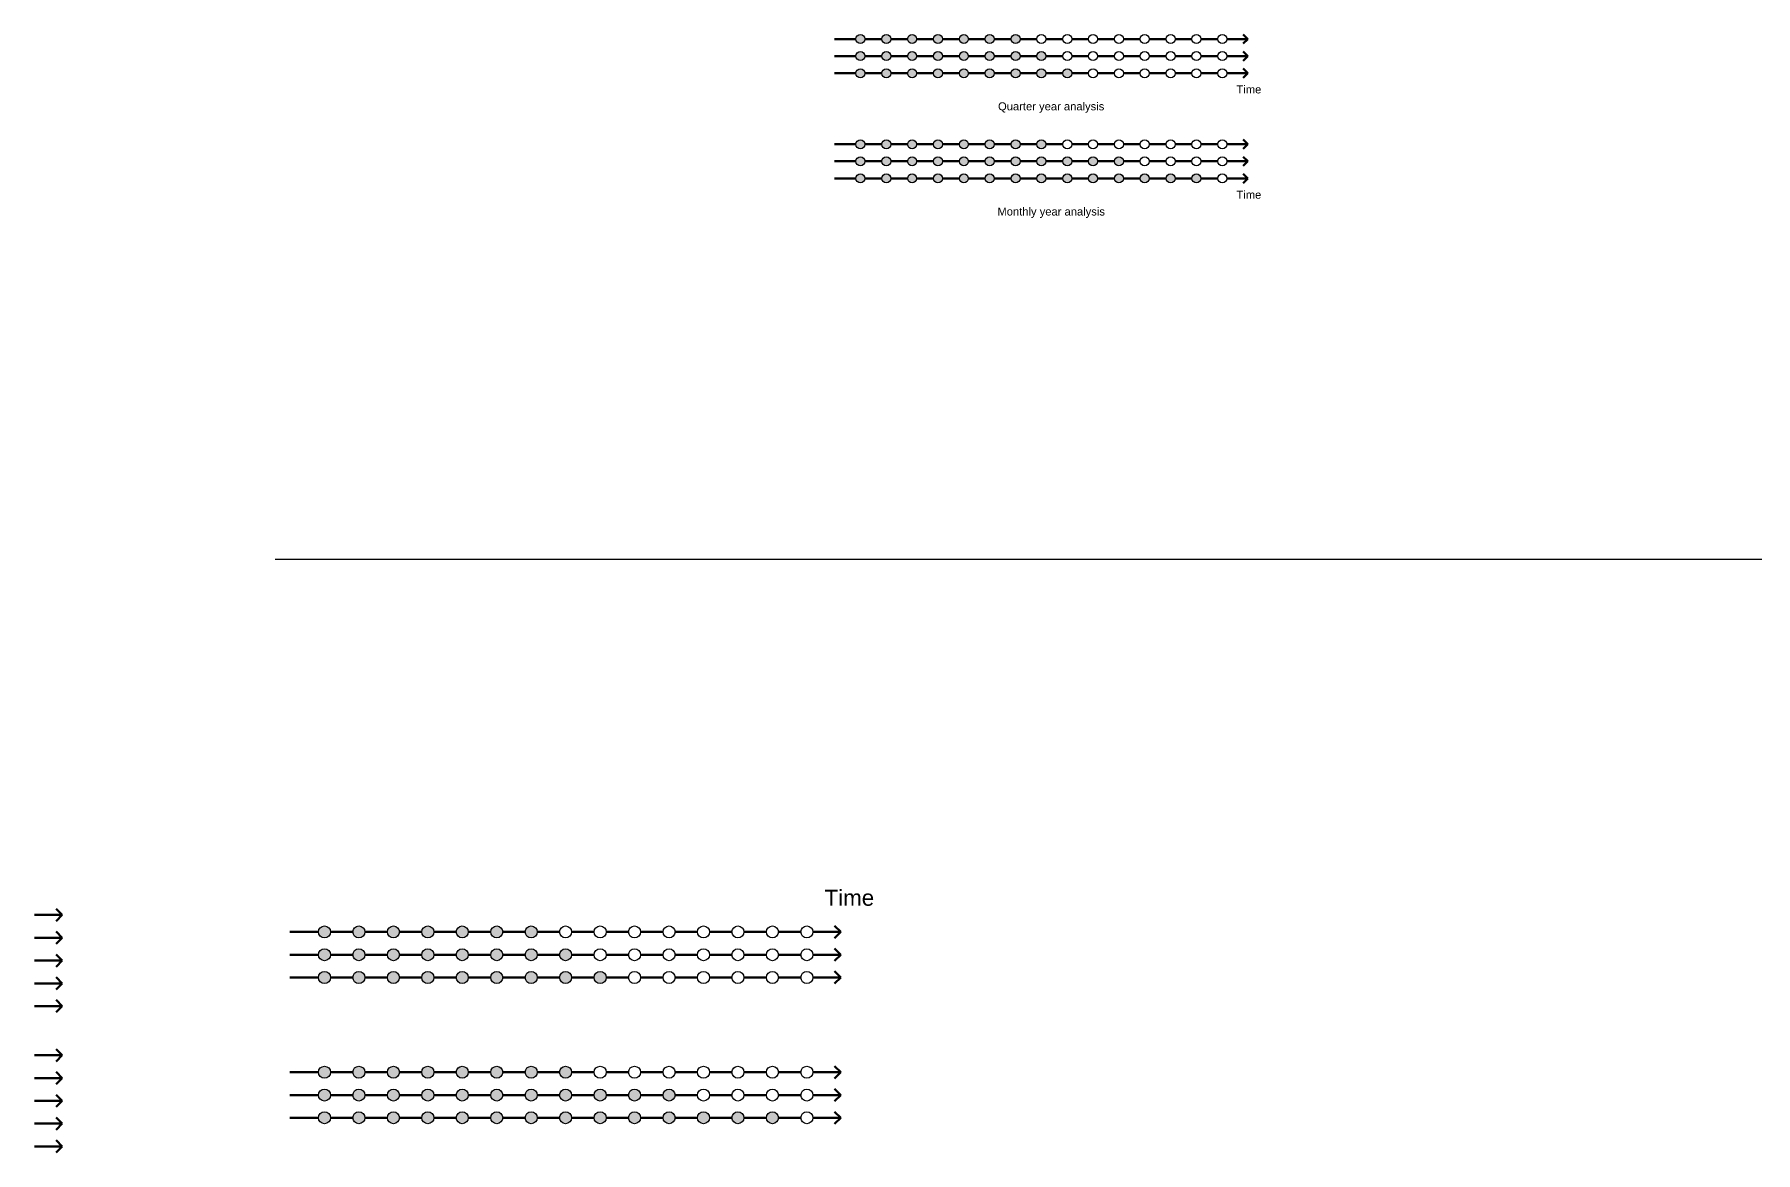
# Model space of a CAD drawing. Header units: inches. Extents: x 5.4 to 48.4, y 9.5 to 36.8.
# Drawn here: x 5.35 to 26.86, y 9.55 to 23.51 of the extents above; entities that cross this region are included whole.
import ezdxf

# ---------------------------------------------------------------- set-up
doc = ezdxf.new("R2010")
doc.units = ezdxf.units.IN
doc.header["$MEASUREMENT"] = 0
doc.styles.get("Standard").update_dxf_attribs({"font": 'arial.ttf'})

msp = doc.modelspace()

# ---------------------------------------------------------------- hatches: boundary and pattern name
h = msp.add_hatch(color=160)
h.dxf.hatch_style = 1
h.paths.add_polyline_path([(16.91, 23.456, 1), (17.022, 23.456, 1)])
h.paths.add_polyline_path([(16.587, 23.456, 1), (16.699, 23.456, 1)])
h.paths.add_polyline_path([(16.377, 23.456, 1), (16.264, 23.456, 1)])
h.paths.add_polyline_path([(15.941, 23.456, 1), (16.054, 23.456, 1)])
h.paths.add_polyline_path([(15.618, 23.456, 1), (15.731, 23.456, 1)])
h.paths.add_polyline_path([(15.731, 23.242, 1), (15.618, 23.242, 1)])
h.paths.add_polyline_path([(15.941, 23.242, 1), (16.054, 23.242, 1)])
h.paths.add_polyline_path([(16.264, 23.242, 1), (16.377, 23.242, 1)])
h.paths.add_polyline_path([(16.699, 23.242, 1), (16.587, 23.242, 1)])
h.paths.add_polyline_path([(17.022, 23.242, 1), (16.91, 23.242, 1)])
h.paths.add_polyline_path([(17.345, 23.242, 1), (17.233, 23.242, 1)])
h.paths.add_polyline_path([(17.668, 23.028, 1), (17.556, 23.028, 1)])
h.paths.add_polyline_path([(17.233, 23.028, 1), (17.345, 23.028, 1)])
h.paths.add_polyline_path([(17.022, 23.028, 1), (16.91, 23.028, 1)])
h.paths.add_polyline_path([(16.587, 23.028, 1), (16.699, 23.028, 1)])
h.paths.add_polyline_path([(16.377, 23.028, 1), (16.264, 23.028, 1)])
h.paths.add_polyline_path([(15.941, 23.028, 1), (16.054, 23.028, 1)])
h.paths.add_polyline_path([(15.731, 23.028, 1), (15.618, 23.028, 1)])
h = msp.add_hatch(color=160)
h.dxf.hatch_style = 1
h.paths.add_polyline_path([(17.345, 23.456, 1), (17.233, 23.456, 1)])
h.paths.add_polyline_path([(17.556, 23.242, 1), (17.668, 23.242, 1)])
h.paths.add_polyline_path([(17.878, 23.028, 1), (17.991, 23.028, 1)])
h.paths.add_polyline_path([(15.731, 22.141, 1), (15.618, 22.141, 1)])
h.paths.add_polyline_path([(15.941, 22.141, 1), (16.054, 22.141, 1)])
h.paths.add_polyline_path([(16.377, 22.141, 1), (16.264, 22.141, 1)])
h.paths.add_polyline_path([(16.699, 22.141, 1), (16.587, 22.141, 1)])
h.paths.add_polyline_path([(17.022, 22.141, 1), (16.91, 22.141, 1)])
h.paths.add_polyline_path([(17.022, 21.928, 1), (16.91, 21.928, 1)])
h.paths.add_polyline_path([(17.345, 21.928, 1), (17.233, 21.928, 1)])
h.paths.add_polyline_path([(16.587, 21.928, 1), (16.699, 21.928, 1)])
h.paths.add_polyline_path([(16.377, 21.928, 1), (16.264, 21.928, 1)])
h.paths.add_polyline_path([(15.941, 21.928, 1), (16.054, 21.928, 1)])
h.paths.add_polyline_path([(15.618, 21.928, 1), (15.731, 21.928, 1)])
h.paths.add_polyline_path([(15.618, 21.714, 1), (15.731, 21.714, 1)])
h.paths.add_polyline_path([(16.054, 21.714, 1), (15.941, 21.714, 1)])
h.paths.add_polyline_path([(16.264, 21.714, 1), (16.377, 21.714, 1)])
h.paths.add_polyline_path([(16.699, 21.714, 1), (16.587, 21.714, 1)])
h.paths.add_polyline_path([(16.91, 21.714, 1), (17.022, 21.714, 1)])
h.paths.add_polyline_path([(17.345, 21.714, 1), (17.233, 21.714, 1)])
h.paths.add_polyline_path([(17.668, 21.714, 1), (17.556, 21.714, 1)])
h = msp.add_hatch(color=30)
h.dxf.hatch_style = 1
h.paths.add_polyline_path([(17.668, 23.456, 1), (17.556, 23.456, 1)])
h.paths.add_polyline_path([(17.991, 23.242, 1), (17.878, 23.242, 1)])
h.paths.add_polyline_path([(18.201, 23.028, 1), (18.314, 23.028, 1)])
h = msp.add_hatch(color=30)
h.dxf.hatch_style = 1
h.paths.add_polyline_path([(17.345, 22.141, 1), (17.233, 22.141, 1)])
h.paths.add_polyline_path([(17.668, 22.141, 1), (17.556, 22.141, 1)])
h.paths.add_polyline_path([(17.991, 22.141, 1), (17.878, 22.141, 1)])
h.paths.add_polyline_path([(18.314, 21.928, 1), (18.201, 21.928, 1)])
h.paths.add_polyline_path([(18.637, 21.928, 1), (18.524, 21.928, 1)])
h.paths.add_polyline_path([(18.847, 21.928, 1), (18.96, 21.928, 1)])
h.paths.add_polyline_path([(19.17, 21.714, 1), (19.282, 21.714, 1)])
h.paths.add_polyline_path([(19.605, 21.714, 1), (19.493, 21.714, 1)])
h.paths.add_polyline_path([(19.816, 21.714, 1), (19.928, 21.714, 1)])
h = msp.add_hatch(color=160)
h.dxf.hatch_style = 1
h.paths.add_polyline_path([(17.668, 21.928, 1), (17.556, 21.928, 1)])
h.paths.add_polyline_path([(17.991, 21.928, 1), (17.878, 21.928, 1)])
h.paths.add_polyline_path([(17.991, 21.714, 1), (17.878, 21.714, 1)])
h.paths.add_polyline_path([(18.201, 21.714, 1), (18.314, 21.714, 1)])
h.paths.add_polyline_path([(18.637, 21.714, 1), (18.524, 21.714, 1)])
h.paths.add_polyline_path([(18.96, 21.714, 1), (18.847, 21.714, 1)])
h = msp.add_hatch(color=160)
h.dxf.hatch_style = 1
h.paths.add_polyline_path([(10.625, 12.302, 1), (10.775, 12.302, 1)])
h.paths.add_polyline_path([(10.194, 12.302, 1), (10.344, 12.302, 1)])
h.paths.add_polyline_path([(9.764, 12.302, 1), (9.914, 12.302, 1)])
h.paths.add_polyline_path([(9.333, 12.302, 1), (9.483, 12.302, 1)])
h.paths.add_polyline_path([(8.903, 12.302, 1), (9.053, 12.302, 1)])
h.paths.add_polyline_path([(9.053, 12.018, 1), (8.903, 12.018, 1)])
h.paths.add_polyline_path([(9.333, 12.018, 1), (9.483, 12.018, 1)])
h.paths.add_polyline_path([(9.764, 12.018, 1), (9.914, 12.018, 1)])
h.paths.add_polyline_path([(10.344, 12.018, 1), (10.194, 12.018, 1)])
h.paths.add_polyline_path([(10.625, 12.018, 1), (10.775, 12.018, 1)])
h.paths.add_polyline_path([(11.205, 12.018, 1), (11.055, 12.018, 1)])
h.paths.add_polyline_path([(11.636, 11.733, 1), (11.486, 11.733, 1)])
h.paths.add_polyline_path([(11.055, 11.733, 1), (11.205, 11.733, 1)])
h.paths.add_polyline_path([(10.625, 11.733, 1), (10.775, 11.733, 1)])
h.paths.add_polyline_path([(10.194, 11.733, 1), (10.344, 11.733, 1)])
h.paths.add_polyline_path([(9.914, 11.733, 1), (9.764, 11.733, 1)])
h.paths.add_polyline_path([(9.333, 11.733, 1), (9.483, 11.733, 1)])
h.paths.add_polyline_path([(9.053, 11.733, 1), (8.903, 11.733, 1)])
h = msp.add_hatch(color=160)
h.dxf.hatch_style = 1
h.paths.add_polyline_path([(11.205, 12.302, 1), (11.055, 12.302, 1)])
h.paths.add_polyline_path([(11.486, 12.018, 1), (11.636, 12.018, 1)])
h.paths.add_polyline_path([(11.916, 11.733, 1), (12.066, 11.733, 1)])
h.paths.add_polyline_path([(8.903, 10.55, 1), (9.053, 10.55, 1)])
h.paths.add_polyline_path([(9.333, 10.55, 1), (9.483, 10.55, 1)])
h.paths.add_polyline_path([(9.914, 10.55, 1), (9.764, 10.55, 1)])
h.paths.add_polyline_path([(10.344, 10.55, 1), (10.194, 10.55, 1)])
h.paths.add_polyline_path([(10.775, 10.55, 1), (10.625, 10.55, 1)])
h.paths.add_polyline_path([(10.775, 10.265, 1), (10.625, 10.265, 1)])
h.paths.add_polyline_path([(11.205, 10.265, 1), (11.055, 10.265, 1)])
h.paths.add_polyline_path([(10.194, 10.265, 1), (10.344, 10.265, 1)])
h.paths.add_polyline_path([(9.914, 10.265, 1), (9.764, 10.265, 1)])
h.paths.add_polyline_path([(9.333, 10.265, 1), (9.483, 10.265, 1)])
h.paths.add_polyline_path([(8.903, 10.265, 1), (9.053, 10.265, 1)])
h.paths.add_polyline_path([(8.903, 9.981, 1), (9.053, 9.981, 1)])
h.paths.add_polyline_path([(9.483, 9.981, 1), (9.333, 9.981, 1)])
h.paths.add_polyline_path([(9.764, 9.981, 1), (9.914, 9.981, 1)])
h.paths.add_polyline_path([(10.344, 9.981, 1), (10.194, 9.981, 1)])
h.paths.add_polyline_path([(10.625, 9.981, 1), (10.775, 9.981, 1)])
h.paths.add_polyline_path([(11.055, 9.981, 1), (11.205, 9.981, 1)])
h.paths.add_polyline_path([(11.486, 9.981, 1), (11.636, 9.981, 1)])
h = msp.add_hatch(color=30)
h.dxf.hatch_style = 1
h.paths.add_polyline_path([(11.636, 12.302, 1), (11.486, 12.302, 1)])
h.paths.add_polyline_path([(11.916, 12.018, 1), (12.066, 12.018, 1)])
h.paths.add_polyline_path([(12.347, 11.733, 1), (12.497, 11.733, 1)])
h = msp.add_hatch(color=30)
h.dxf.hatch_style = 1
h.paths.add_polyline_path([(11.205, 10.55, 1), (11.055, 10.55, 1)])
h.paths.add_polyline_path([(11.636, 10.55, 1), (11.486, 10.55, 1)])
h.paths.add_polyline_path([(12.066, 10.55, 1), (11.916, 10.55, 1)])
h.paths.add_polyline_path([(12.497, 10.265, 1), (12.347, 10.265, 1)])
h.paths.add_polyline_path([(12.927, 10.265, 1), (12.777, 10.265, 1)])
h.paths.add_polyline_path([(13.208, 10.265, 1), (13.358, 10.265, 1)])
h.paths.add_polyline_path([(13.638, 9.981, 1), (13.788, 9.981, 1)])
h.paths.add_polyline_path([(14.219, 9.981, 1), (14.069, 9.981, 1)])
h.paths.add_polyline_path([(14.499, 9.981, 1), (14.649, 9.981, 1)])
h = msp.add_hatch(color=160)
h.dxf.hatch_style = 1
h.paths.add_polyline_path([(11.486, 10.265, 1), (11.636, 10.265, 1)])
h.paths.add_polyline_path([(11.916, 10.265, 1), (12.066, 10.265, 1)])
h.paths.add_polyline_path([(12.066, 9.981, 1), (11.916, 9.981, 1)])
h.paths.add_polyline_path([(12.347, 9.981, 1), (12.497, 9.981, 1)])
h.paths.add_polyline_path([(12.927, 9.981, 1), (12.777, 9.981, 1)])
h.paths.add_polyline_path([(13.358, 9.981, 1), (13.208, 9.981, 1)])

# ---------------------------------------------------------------- linework, layer by layer
at = {"lineweight": 100}
for p, q in [((15.352, 23.456), (15.618, 23.456)), ((15.731, 23.456), (15.941, 23.456)), ((16.054, 23.456), (16.264, 23.456)), ((16.377, 23.456), (16.587, 23.456)), ((16.699, 23.456), (16.91, 23.456)), ((17.022, 23.456), (17.233, 23.456)), ((17.345, 23.456), (17.556, 23.456)), ((17.668, 23.456), (17.878, 23.456)), ((17.991, 23.456), (18.201, 23.456)), ((18.314, 23.456), (18.524, 23.456)), ((18.637, 23.456), (18.847, 23.456)), ((18.96, 23.456), (19.17, 23.456)), ((19.282, 23.456), (19.493, 23.456)), ((19.605, 23.456), (19.816, 23.456)), ((19.928, 23.456), (20.139, 23.456)), ((20.251, 23.456), (20.512, 23.456)), ((20.512, 23.456), (20.455, 23.513)), ((20.512, 23.456), (20.455, 23.398)), ((15.352, 23.242), (15.618, 23.242)), ((15.352, 23.242), (15.618, 23.242)), ((15.352, 23.242), (15.618, 23.242)), ((15.731, 23.242), (15.941, 23.242)), ((15.731, 23.242), (15.941, 23.242)), ((16.054, 23.242), (16.264, 23.242)), ((16.054, 23.242), (16.264, 23.242)), ((16.377, 23.242), (16.587, 23.242)), ((16.377, 23.242), (16.587, 23.242)), ((16.699, 23.242), (16.91, 23.242)), ((16.699, 23.242), (16.91, 23.242)), ((17.022, 23.242), (17.233, 23.242)), ((17.022, 23.242), (17.233, 23.242)), ((17.345, 23.242), (17.556, 23.242)), ((17.345, 23.242), (17.556, 23.242)), ((17.668, 23.242), (17.878, 23.242)), ((17.668, 23.242), (17.878, 23.242)), ((17.991, 23.242), (18.201, 23.242)), ((17.991, 23.242), (18.201, 23.242)), ((18.314, 23.242), (18.524, 23.242)), ((18.314, 23.242), (18.524, 23.242)), ((18.637, 23.242), (18.847, 23.242)), ((18.637, 23.242), (18.847, 23.242)), ((18.96, 23.242), (19.17, 23.242)), ((18.96, 23.242), (19.17, 23.242)), ((19.282, 23.242), (19.493, 23.242)), ((19.282, 23.242), (19.493, 23.242)), ((19.605, 23.242), (19.816, 23.242)), ((19.605, 23.242), (19.816, 23.242)), ((19.928, 23.242), (20.139, 23.242)), ((19.928, 23.242), (20.139, 23.242)), ((20.251, 23.242), (20.512, 23.242)), ((20.251, 23.242), (20.512, 23.242)), ((20.512, 23.242), (20.455, 23.299)), ((20.512, 23.242), (20.455, 23.299)), ((20.512, 23.242), (20.455, 23.184)), ((20.512, 23.242), (20.455, 23.184)), ((15.352, 23.028), (15.618, 23.028)), ((15.731, 23.028), (15.941, 23.028)), ((16.054, 23.028), (16.264, 23.028)), ((16.377, 23.028), (16.587, 23.028)), ((16.699, 23.028), (16.91, 23.028)), ((17.022, 23.028), (17.233, 23.028)), ((17.345, 23.028), (17.556, 23.028)), ((17.668, 23.028), (17.878, 23.028)), ((17.991, 23.028), (18.201, 23.028)), ((18.314, 23.028), (18.524, 23.028)), ((18.637, 23.028), (18.847, 23.028)), ((18.96, 23.028), (19.17, 23.028)), ((19.282, 23.028), (19.493, 23.028)), ((19.605, 23.028), (19.816, 23.028)), ((19.928, 23.028), (20.139, 23.028)), ((20.251, 23.028), (20.512, 23.028)), ((20.512, 23.028), (20.455, 23.086)), ((20.512, 23.028), (20.455, 22.971)), ((20.512, 22.141), (20.455, 22.199)), ((15.352, 22.141), (15.618, 22.141)), ((15.731, 22.141), (15.941, 22.141)), ((16.054, 22.141), (16.264, 22.141)), ((16.377, 22.141), (16.587, 22.141)), ((16.699, 22.141), (16.91, 22.141)), ((17.022, 22.141), (17.233, 22.141)), ((17.345, 22.141), (17.556, 22.141)), ((17.668, 22.141), (17.878, 22.141)), ((17.991, 22.141), (18.201, 22.141)), ((18.314, 22.141), (18.524, 22.141)), ((18.637, 22.141), (18.847, 22.141)), ((18.96, 22.141), (19.17, 22.141)), ((19.282, 22.141), (19.493, 22.141)), ((19.605, 22.141), (19.816, 22.141)), ((19.928, 22.141), (20.139, 22.141)), ((20.251, 22.141), (20.512, 22.141)), ((20.512, 22.141), (20.455, 22.084)), ((20.512, 21.928), (20.455, 21.985)), ((20.512, 21.928), (20.455, 21.985)), ((15.352, 21.928), (15.618, 21.928)), ((15.352, 21.928), (15.618, 21.928)), ((15.352, 21.928), (15.618, 21.928)), ((15.731, 21.928), (15.941, 21.928)), ((15.731, 21.928), (15.941, 21.928)), ((16.054, 21.928), (16.264, 21.928)), ((16.054, 21.928), (16.264, 21.928)), ((16.377, 21.928), (16.587, 21.928)), ((16.377, 21.928), (16.587, 21.928)), ((16.699, 21.928), (16.91, 21.928)), ((16.699, 21.928), (16.91, 21.928)), ((17.022, 21.928), (17.233, 21.928)), ((17.022, 21.928), (17.233, 21.928)), ((17.345, 21.928), (17.556, 21.928)), ((17.345, 21.928), (17.556, 21.928)), ((17.668, 21.928), (17.878, 21.928)), ((17.668, 21.928), (17.878, 21.928)), ((17.991, 21.928), (18.201, 21.928)), ((17.991, 21.928), (18.201, 21.928)), ((18.314, 21.928), (18.524, 21.928)), ((18.314, 21.928), (18.524, 21.928)), ((18.637, 21.928), (18.847, 21.928)), ((18.637, 21.928), (18.847, 21.928)), ((18.96, 21.928), (19.17, 21.928)), ((18.96, 21.928), (19.17, 21.928)), ((19.282, 21.928), (19.493, 21.928)), ((19.282, 21.928), (19.493, 21.928)), ((19.605, 21.928), (19.816, 21.928)), ((19.605, 21.928), (19.816, 21.928)), ((19.928, 21.928), (20.139, 21.928)), ((19.928, 21.928), (20.139, 21.928)), ((20.251, 21.928), (20.512, 21.928)), ((20.251, 21.928), (20.512, 21.928)), ((20.512, 21.928), (20.455, 21.87)), ((20.512, 21.928), (20.455, 21.87)), ((20.512, 21.714), (20.455, 21.772)), ((15.352, 21.714), (15.618, 21.714)), ((15.731, 21.714), (15.941, 21.714)), ((16.054, 21.714), (16.264, 21.714)), ((16.377, 21.714), (16.587, 21.714)), ((16.699, 21.714), (16.91, 21.714)), ((17.022, 21.714), (17.233, 21.714)), ((17.345, 21.714), (17.556, 21.714)), ((17.668, 21.714), (17.878, 21.714)), ((17.991, 21.714), (18.201, 21.714)), ((18.314, 21.714), (18.524, 21.714)), ((18.637, 21.714), (18.847, 21.714)), ((18.96, 21.714), (19.17, 21.714)), ((19.282, 21.714), (19.493, 21.714)), ((19.605, 21.714), (19.816, 21.714)), ((19.928, 21.714), (20.139, 21.714)), ((20.251, 21.714), (20.512, 21.714)), ((20.512, 21.714), (20.455, 21.656)), ((5.354, 12.515), (5.702, 12.515)), ((5.702, 12.515), (5.626, 12.591)), ((5.702, 12.515), (5.626, 12.438)), ((5.702, 12.23), (5.626, 12.306)), ((5.702, 12.23), (5.626, 12.306)), ((8.547, 12.302), (8.903, 12.302)), ((9.053, 12.302), (9.333, 12.302)), ((9.483, 12.302), (9.764, 12.302)), ((9.914, 12.302), (10.194, 12.302)), ((10.344, 12.302), (10.625, 12.302)), ((10.775, 12.302), (11.055, 12.302)), ((11.205, 12.302), (11.486, 12.302)), ((11.636, 12.302), (11.916, 12.302)), ((12.066, 12.302), (12.347, 12.302)), ((12.497, 12.302), (12.777, 12.302)), ((12.927, 12.302), (13.208, 12.302)), ((13.358, 12.302), (13.638, 12.302)), ((13.788, 12.302), (14.069, 12.302)), ((14.219, 12.302), (14.499, 12.302)), ((14.649, 12.302), (14.93, 12.302)), ((15.08, 12.302), (15.428, 12.302)), ((15.428, 12.302), (15.351, 12.379)), ((15.428, 12.302), (15.351, 12.226)), ((5.354, 12.23), (5.702, 12.23)), ((5.354, 12.23), (5.702, 12.23)), ((5.702, 12.23), (5.626, 12.153)), ((5.702, 12.23), (5.626, 12.153)), ((15.428, 12.018), (15.351, 12.094)), ((15.428, 12.018), (15.351, 12.094)), ((5.354, 11.945), (5.702, 11.945)), ((5.702, 11.945), (5.626, 12.022)), ((5.702, 11.945), (5.626, 11.868)), ((8.547, 12.018), (8.903, 12.018)), ((8.547, 12.018), (8.903, 12.018)), ((8.547, 12.018), (8.903, 12.018)), ((9.053, 12.018), (9.333, 12.018)), ((9.053, 12.018), (9.333, 12.018)), ((9.483, 12.018), (9.764, 12.018)), ((9.483, 12.018), (9.764, 12.018)), ((9.914, 12.018), (10.194, 12.018)), ((9.914, 12.018), (10.194, 12.018)), ((10.344, 12.018), (10.625, 12.018)), ((10.344, 12.018), (10.625, 12.018)), ((10.775, 12.018), (11.055, 12.018)), ((10.775, 12.018), (11.055, 12.018)), ((11.205, 12.018), (11.486, 12.018)), ((11.205, 12.018), (11.486, 12.018)), ((11.636, 12.018), (11.916, 12.018)), ((11.636, 12.018), (11.916, 12.018)), ((12.066, 12.018), (12.347, 12.018)), ((12.066, 12.018), (12.347, 12.018)), ((12.497, 12.018), (12.777, 12.018)), ((12.497, 12.018), (12.777, 12.018)), ((12.927, 12.018), (13.208, 12.018)), ((12.927, 12.018), (13.208, 12.018)), ((13.358, 12.018), (13.638, 12.018)), ((13.358, 12.018), (13.638, 12.018)), ((13.788, 12.018), (14.069, 12.018)), ((13.788, 12.018), (14.069, 12.018)), ((14.219, 12.018), (14.499, 12.018)), ((14.219, 12.018), (14.499, 12.018)), ((14.649, 12.018), (14.93, 12.018)), ((14.649, 12.018), (14.93, 12.018)), ((15.08, 12.018), (15.428, 12.018)), ((15.08, 12.018), (15.428, 12.018)), ((15.428, 12.018), (15.351, 11.941)), ((15.428, 12.018), (15.351, 11.941)), ((5.354, 11.66), (5.702, 11.66)), ((5.702, 11.66), (5.626, 11.737)), ((5.702, 11.66), (5.626, 11.583)), ((8.547, 11.733), (8.903, 11.733)), ((9.053, 11.733), (9.333, 11.733)), ((9.483, 11.733), (9.764, 11.733)), ((9.914, 11.733), (10.194, 11.733)), ((10.344, 11.733), (10.625, 11.733)), ((10.775, 11.733), (11.055, 11.733)), ((11.205, 11.733), (11.486, 11.733)), ((11.636, 11.733), (11.916, 11.733)), ((12.066, 11.733), (12.347, 11.733)), ((12.497, 11.733), (12.777, 11.733)), ((12.927, 11.733), (13.208, 11.733)), ((13.358, 11.733), (13.638, 11.733)), ((13.788, 11.733), (14.069, 11.733)), ((14.219, 11.733), (14.499, 11.733)), ((14.649, 11.733), (14.93, 11.733)), ((15.08, 11.733), (15.428, 11.733)), ((15.428, 11.733), (15.351, 11.81)), ((15.428, 11.733), (15.351, 11.656)), ((5.702, 11.375), (5.626, 11.452)), ((5.354, 11.375), (5.702, 11.375)), ((5.702, 11.375), (5.626, 11.298)), ((5.354, 10.762), (5.702, 10.762)), ((5.702, 10.762), (5.626, 10.839)), ((5.702, 10.762), (5.626, 10.685)), ((5.702, 10.477), (5.626, 10.554)), ((5.702, 10.477), (5.626, 10.554)), ((8.547, 10.55), (8.903, 10.55)), ((9.053, 10.55), (9.333, 10.55)), ((9.483, 10.55), (9.764, 10.55)), ((9.914, 10.55), (10.194, 10.55)), ((10.344, 10.55), (10.625, 10.55)), ((10.775, 10.55), (11.055, 10.55)), ((11.205, 10.55), (11.486, 10.55)), ((11.636, 10.55), (11.916, 10.55)), ((12.066, 10.55), (12.347, 10.55)), ((12.497, 10.55), (12.777, 10.55)), ((12.927, 10.55), (13.208, 10.55)), ((13.358, 10.55), (13.638, 10.55)), ((13.788, 10.55), (14.069, 10.55)), ((14.219, 10.55), (14.499, 10.55)), ((14.649, 10.55), (14.93, 10.55)), ((15.08, 10.55), (15.428, 10.55)), ((15.428, 10.55), (15.351, 10.627)), ((15.428, 10.55), (15.351, 10.473)), ((5.354, 10.477), (5.702, 10.477)), ((5.354, 10.477), (5.702, 10.477)), ((5.702, 10.477), (5.626, 10.401)), ((5.702, 10.477), (5.626, 10.401)), ((15.428, 10.265), (15.351, 10.342)), ((15.428, 10.265), (15.351, 10.342)), ((5.354, 10.193), (5.702, 10.193)), ((5.702, 10.193), (5.626, 10.269)), ((5.702, 10.193), (5.626, 10.116)), ((8.547, 10.265), (8.903, 10.265)), ((8.547, 10.265), (8.903, 10.265)), ((8.547, 10.265), (8.903, 10.265)), ((9.053, 10.265), (9.333, 10.265)), ((9.053, 10.265), (9.333, 10.265)), ((9.483, 10.265), (9.764, 10.265)), ((9.483, 10.265), (9.764, 10.265)), ((9.914, 10.265), (10.194, 10.265)), ((9.914, 10.265), (10.194, 10.265)), ((10.344, 10.265), (10.625, 10.265)), ((10.344, 10.265), (10.625, 10.265)), ((10.775, 10.265), (11.055, 10.265)), ((10.775, 10.265), (11.055, 10.265)), ((11.205, 10.265), (11.486, 10.265)), ((11.205, 10.265), (11.486, 10.265)), ((11.636, 10.265), (11.916, 10.265)), ((11.636, 10.265), (11.916, 10.265)), ((12.066, 10.265), (12.347, 10.265)), ((12.066, 10.265), (12.347, 10.265)), ((12.497, 10.265), (12.777, 10.265)), ((12.497, 10.265), (12.777, 10.265)), ((12.927, 10.265), (13.208, 10.265)), ((12.927, 10.265), (13.208, 10.265)), ((13.358, 10.265), (13.638, 10.265)), ((13.358, 10.265), (13.638, 10.265)), ((13.788, 10.265), (14.069, 10.265)), ((13.788, 10.265), (14.069, 10.265)), ((14.219, 10.265), (14.499, 10.265)), ((14.219, 10.265), (14.499, 10.265)), ((14.649, 10.265), (14.93, 10.265)), ((14.649, 10.265), (14.93, 10.265)), ((15.08, 10.265), (15.428, 10.265)), ((15.08, 10.265), (15.428, 10.265)), ((15.428, 10.265), (15.351, 10.189)), ((15.428, 10.265), (15.351, 10.189)), ((5.354, 9.908), (5.702, 9.908)), ((5.702, 9.908), (5.626, 9.984)), ((5.702, 9.908), (5.626, 9.831)), ((8.547, 9.981), (8.903, 9.981)), ((9.053, 9.981), (9.333, 9.981)), ((9.483, 9.981), (9.764, 9.981)), ((9.914, 9.981), (10.194, 9.981)), ((10.344, 9.981), (10.625, 9.981)), ((10.775, 9.981), (11.055, 9.981)), ((11.205, 9.981), (11.486, 9.981)), ((11.636, 9.981), (11.916, 9.981)), ((12.066, 9.981), (12.347, 9.981)), ((12.497, 9.981), (12.777, 9.981)), ((12.927, 9.981), (13.208, 9.981)), ((13.358, 9.981), (13.638, 9.981)), ((13.788, 9.981), (14.069, 9.981)), ((14.219, 9.981), (14.499, 9.981)), ((14.649, 9.981), (14.93, 9.981)), ((15.08, 9.981), (15.428, 9.981)), ((15.428, 9.981), (15.351, 10.057)), ((15.428, 9.981), (15.351, 9.904)), ((5.702, 9.623), (5.626, 9.7)), ((5.354, 9.623), (5.702, 9.623)), ((5.702, 9.623), (5.626, 9.546))]:
    msp.add_line(p, q, dxfattribs=at)
msp.add_line((8.361, 16.958), (48.361, 16.958))
for centre, radius in [((15.674, 23.456), 0.0562), ((15.997, 23.456), 0.0562), ((16.32, 23.456), 0.0562), ((16.643, 23.456), 0.0562), ((16.966, 23.456), 0.0562), ((17.289, 23.456), 0.0562), ((17.612, 23.456), 0.0562), ((17.935, 23.456), 0.0562), ((18.258, 23.456), 0.0562), ((18.58, 23.456), 0.0562), ((18.903, 23.456), 0.0562), ((19.226, 23.456), 0.0562), ((19.549, 23.456), 0.0562), ((19.872, 23.456), 0.0562), ((20.195, 23.456), 0.0562), ((15.674, 23.242), 0.0562), ((15.674, 23.242), 0.0562), ((15.997, 23.242), 0.0562), ((15.997, 23.242), 0.0562), ((16.32, 23.242), 0.0562), ((16.32, 23.242), 0.0562), ((16.643, 23.242), 0.0562), ((16.643, 23.242), 0.0562), ((16.966, 23.242), 0.0562), ((16.966, 23.242), 0.0562), ((17.289, 23.242), 0.0562), ((17.289, 23.242), 0.0562), ((17.612, 23.242), 0.0562), ((17.612, 23.242), 0.0562), ((17.935, 23.242), 0.0562), ((17.935, 23.242), 0.0562), ((18.258, 23.242), 0.0562), ((18.258, 23.242), 0.0562), ((18.58, 23.242), 0.0562), ((18.58, 23.242), 0.0562), ((18.903, 23.242), 0.0562), ((18.903, 23.242), 0.0562), ((19.226, 23.242), 0.0562), ((19.226, 23.242), 0.0562), ((19.549, 23.242), 0.0562), ((19.549, 23.242), 0.0562), ((19.872, 23.242), 0.0562), ((19.872, 23.242), 0.0562), ((20.195, 23.242), 0.0562), ((20.195, 23.242), 0.0562), ((15.674, 23.028), 0.0562), ((15.997, 23.028), 0.0562), ((16.32, 23.028), 0.0562), ((16.643, 23.028), 0.0562), ((16.966, 23.028), 0.0562), ((17.289, 23.028), 0.0562), ((17.612, 23.028), 0.0562), ((17.935, 23.028), 0.0562), ((18.258, 23.028), 0.0562), ((18.58, 23.028), 0.0562), ((18.903, 23.028), 0.0562), ((19.226, 23.028), 0.0562), ((19.549, 23.028), 0.0562), ((19.872, 23.028), 0.0562), ((20.195, 23.028), 0.0562), ((15.674, 22.141), 0.0562), ((15.997, 22.141), 0.0562), ((16.32, 22.141), 0.0562), ((16.643, 22.141), 0.0562), ((16.966, 22.141), 0.0562), ((17.289, 22.141), 0.0562), ((17.612, 22.141), 0.0562), ((17.935, 22.141), 0.0562), ((18.258, 22.141), 0.0562), ((18.58, 22.141), 0.0562), ((18.903, 22.141), 0.0562), ((19.226, 22.141), 0.0562), ((19.549, 22.141), 0.0562), ((19.872, 22.141), 0.0562), ((20.195, 22.141), 0.0562), ((15.674, 21.928), 0.0562), ((15.674, 21.928), 0.0562), ((15.997, 21.928), 0.0562), ((15.997, 21.928), 0.0562), ((16.32, 21.928), 0.0562), ((16.32, 21.928), 0.0562), ((16.643, 21.928), 0.0562), ((16.643, 21.928), 0.0562), ((16.966, 21.928), 0.0562), ((16.966, 21.928), 0.0562), ((17.289, 21.928), 0.0562), ((17.289, 21.928), 0.0562), ((17.612, 21.928), 0.0562), ((17.612, 21.928), 0.0562), ((17.935, 21.928), 0.0562), ((17.935, 21.928), 0.0562), ((18.258, 21.928), 0.0562), ((18.258, 21.928), 0.0562), ((18.58, 21.928), 0.0562), ((18.58, 21.928), 0.0562), ((18.903, 21.928), 0.0562), ((18.903, 21.928), 0.0562), ((19.226, 21.928), 0.0562), ((19.226, 21.928), 0.0562), ((19.549, 21.928), 0.0562), ((19.549, 21.928), 0.0562), ((19.872, 21.928), 0.0562), ((19.872, 21.928), 0.0562), ((20.195, 21.928), 0.0562), ((20.195, 21.928), 0.0562), ((15.674, 21.714), 0.0562), ((15.997, 21.714), 0.0562), ((16.32, 21.714), 0.0562), ((16.643, 21.714), 0.0562), ((16.966, 21.714), 0.0562), ((17.289, 21.714), 0.0562), ((17.612, 21.714), 0.0562), ((17.935, 21.714), 0.0562), ((18.258, 21.714), 0.0562), ((18.58, 21.714), 0.0562), ((18.903, 21.714), 0.0562), ((19.226, 21.714), 0.0562), ((19.549, 21.714), 0.0562), ((19.872, 21.714), 0.0562), ((20.195, 21.714), 0.0562), ((8.978, 12.302), 0.075), ((9.408, 12.302), 0.075), ((9.839, 12.302), 0.075), ((10.269, 12.302), 0.075), ((10.7, 12.302), 0.075), ((11.13, 12.302), 0.075), ((11.561, 12.302), 0.075), ((11.991, 12.302), 0.075), ((12.422, 12.302), 0.075), ((12.852, 12.302), 0.075), ((13.283, 12.302), 0.075), ((13.713, 12.302), 0.075), ((14.144, 12.302), 0.075), ((14.574, 12.302), 0.075), ((15.005, 12.302), 0.075), ((8.978, 12.018), 0.075), ((8.978, 12.018), 0.075), ((9.408, 12.018), 0.075), ((9.408, 12.018), 0.075), ((9.839, 12.018), 0.075), ((9.839, 12.018), 0.075), ((10.269, 12.018), 0.075), ((10.269, 12.018), 0.075), ((10.7, 12.018), 0.075), ((10.7, 12.018), 0.075), ((11.13, 12.018), 0.075), ((11.13, 12.018), 0.075), ((11.561, 12.018), 0.075), ((11.561, 12.018), 0.075), ((11.991, 12.018), 0.075), ((11.991, 12.018), 0.075), ((12.422, 12.018), 0.075), ((12.422, 12.018), 0.075), ((12.852, 12.018), 0.075), ((12.852, 12.018), 0.075), ((13.283, 12.018), 0.075), ((13.283, 12.018), 0.075), ((13.713, 12.018), 0.075), ((13.713, 12.018), 0.075), ((14.144, 12.018), 0.075), ((14.144, 12.018), 0.075), ((14.574, 12.018), 0.075), ((14.574, 12.018), 0.075), ((15.005, 12.018), 0.075), ((15.005, 12.018), 0.075), ((8.978, 11.733), 0.075), ((9.408, 11.733), 0.075), ((9.839, 11.733), 0.075), ((10.269, 11.733), 0.075), ((10.7, 11.733), 0.075), ((11.13, 11.733), 0.075), ((11.561, 11.733), 0.075), ((11.991, 11.733), 0.075), ((12.422, 11.733), 0.075), ((12.852, 11.733), 0.075), ((13.283, 11.733), 0.075), ((13.713, 11.733), 0.075), ((14.144, 11.733), 0.075), ((14.574, 11.733), 0.075), ((15.005, 11.733), 0.075), ((8.978, 10.55), 0.075), ((9.408, 10.55), 0.075), ((9.839, 10.55), 0.075), ((10.269, 10.55), 0.075), ((10.7, 10.55), 0.075), ((11.13, 10.55), 0.075), ((11.561, 10.55), 0.075), ((11.991, 10.55), 0.075), ((12.422, 10.55), 0.075), ((12.852, 10.55), 0.075), ((13.283, 10.55), 0.075), ((13.713, 10.55), 0.075), ((14.144, 10.55), 0.075), ((14.574, 10.55), 0.075), ((15.005, 10.55), 0.075), ((8.978, 10.265), 0.075), ((8.978, 10.265), 0.075), ((9.408, 10.265), 0.075), ((9.408, 10.265), 0.075), ((9.839, 10.265), 0.075), ((9.839, 10.265), 0.075), ((10.269, 10.265), 0.075), ((10.269, 10.265), 0.075), ((10.7, 10.265), 0.075), ((10.7, 10.265), 0.075), ((11.13, 10.265), 0.075), ((11.13, 10.265), 0.075), ((11.561, 10.265), 0.075), ((11.561, 10.265), 0.075), ((11.991, 10.265), 0.075), ((11.991, 10.265), 0.075), ((12.422, 10.265), 0.075), ((12.422, 10.265), 0.075), ((12.852, 10.265), 0.075), ((12.852, 10.265), 0.075), ((13.283, 10.265), 0.075), ((13.283, 10.265), 0.075), ((13.713, 10.265), 0.075), ((13.713, 10.265), 0.075), ((14.144, 10.265), 0.075), ((14.144, 10.265), 0.075), ((14.574, 10.265), 0.075), ((14.574, 10.265), 0.075), ((15.005, 10.265), 0.075), ((15.005, 10.265), 0.075), ((8.978, 9.981), 0.075), ((9.408, 9.981), 0.075), ((9.839, 9.981), 0.075), ((10.269, 9.981), 0.075), ((10.7, 9.981), 0.075), ((11.13, 9.981), 0.075), ((11.561, 9.981), 0.075), ((11.991, 9.981), 0.075), ((12.422, 9.981), 0.075), ((12.852, 9.981), 0.075), ((13.283, 9.981), 0.075), ((13.713, 9.981), 0.075), ((14.144, 9.981), 0.075), ((14.574, 9.981), 0.075), ((15.005, 9.981), 0.075)]:
    msp.add_circle(centre, radius)

# ---------------------------------------------------------------- texts
for s, width, insert, char_height, attachment_point in [('Time', 0.07251, (20.372, 22.876), 0.1, 1), ('Quarter year analysis', 1.75816, (18.057, 22.665), 0.1, 2), ('Time', 0.07251, (20.372, 21.561), 0.1, 1), ('Monthly year analysis', 1.75816, (18.057, 21.351), 0.1, 2), ('{\\fArial TUR|b0|i0|c0|p34;Time}', 0.83712, (15.225, 12.829), 0.2, 1)]:
    msp.add_mtext_dynamic_manual_height_columns(s, width=width, gutter_width=1, heights=[0], dxfattribs=dict(insert=insert, char_height=char_height, attachment_point=attachment_point))

doc.saveas('drawing.dxf')
